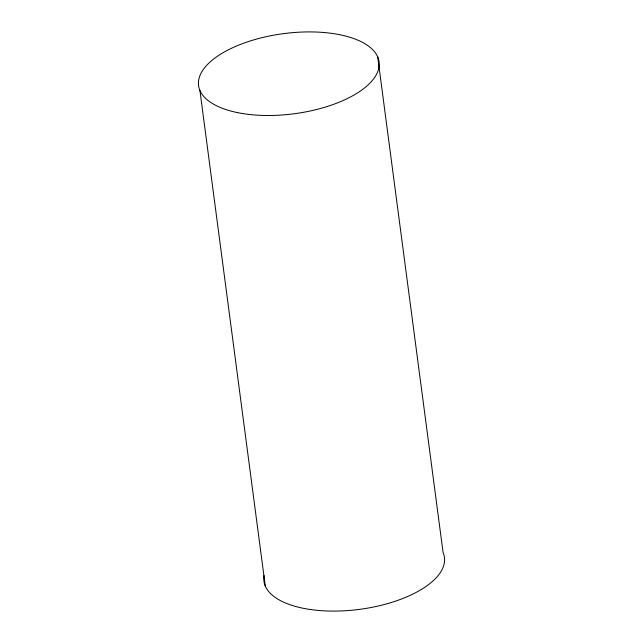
<?xml version="1.0" encoding="UTF-8"?>
<svg xmlns="http://www.w3.org/2000/svg" width="643" height="643" viewBox="0 0 643 643"><rect width="100%" height="100%" fill="white"/><g stroke="black" fill="none" stroke-linecap="round" stroke-linejoin="round"><path stroke-width="0.96" d="M377.714 56.922L443.083 552.53A91.033 40.421 -7.5 0 1 358.866 609.451A91.033 40.421 -7.5 0 1 264.064 575.598M199.917 90.47L265.286 586.078M237.572 112.629A91.033 40.421 -7.5 0 0 378.936 67.402A91.033 40.421 -7.5 0 0 249.942 41.056A91.033 40.421 -7.5 0 0 237.572 112.629"/></g></svg>
